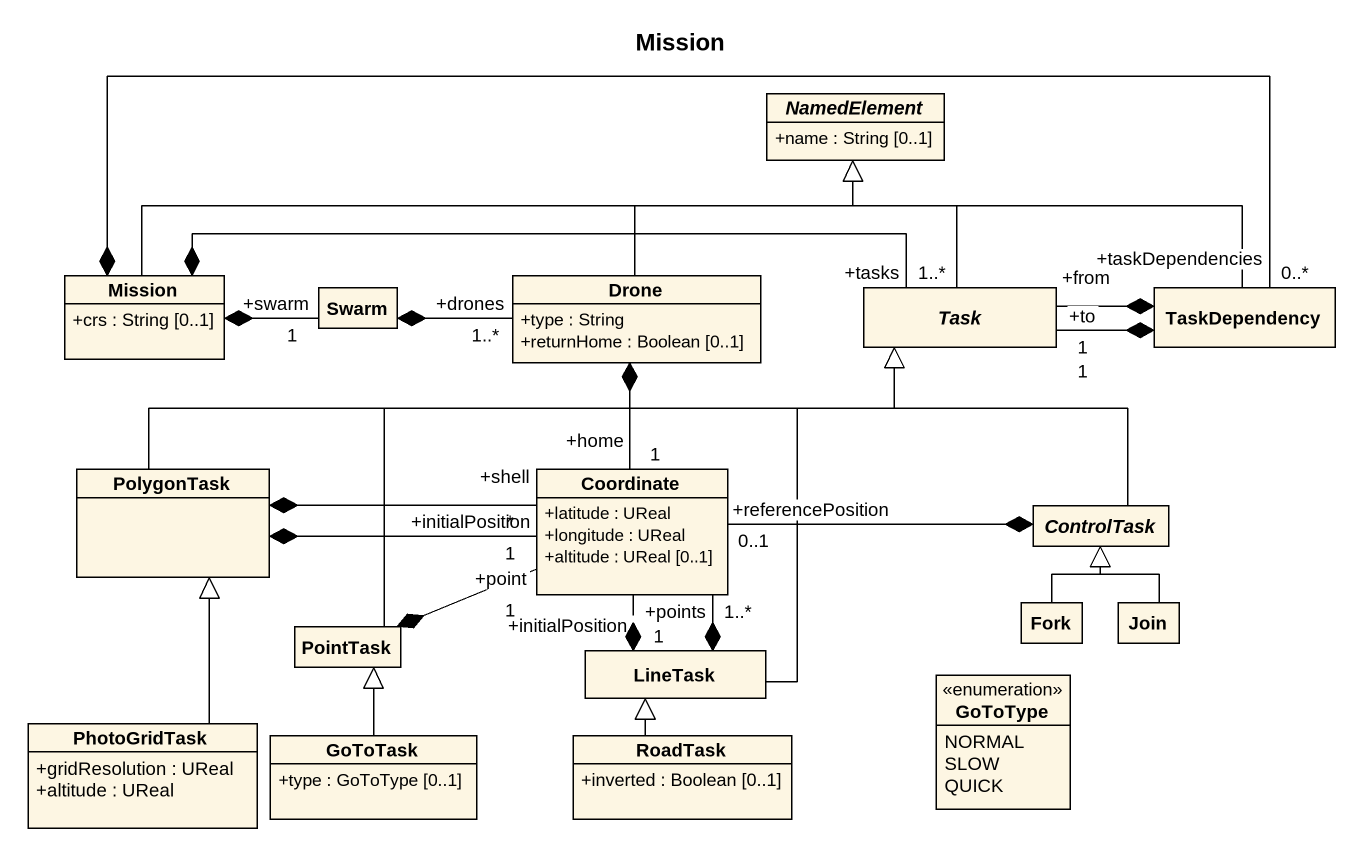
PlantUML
@startuml
title Mission
hide circle
hide empty members
skinparam classAttributeIconSize 0
abstract class NamedElement {
  +name : String [0..1]
}
class Mission {
  +crs : String [0..1]
}
class Swarm
class Drone {
  +type : String
  +returnHome : Boolean [0..1]
}
abstract class Task
class TaskDependency
class PolygonTask
class Coordinate {
  +latitude : UReal
  +longitude : UReal
  +altitude : UReal [0..1]
}
abstract class ControlTask
class PointTask
class "Fork" as Fork_
class Join
class LineTask
enum GoToType {
  NORMAL
  SLOW
  QUICK
}
class PhotoGridTask {
  +gridResolution : UReal
  +altitude : UReal
}
class GoToTask {
  +type : GoToType [0..1]
}
class RoadTask {
  +inverted : Boolean [0..1]
}
Mission -right-|> NamedElement
Mission *-right- "+swarm\n1" Swarm
Mission *-right- "+tasks\n1..*" Task
Mission *-right- "+taskDependencies\n0..*" TaskDependency
Swarm *-right- "+drones\n1..*" Drone
Drone -up-|> NamedElement
Drone *-- "+home\n1" Coordinate
Task -up-|> NamedElement
TaskDependency -left-|> NamedElement
TaskDependency *-left- "+from\n1" Task
TaskDependency *-left- "+to\n1" Task
PolygonTask -right-|> Task
PolygonTask *-right- "+shell\n*" Coordinate
PolygonTask *-right- "+initialPosition\n1" Coordinate
ControlTask -up-|> Task
ControlTask *-left- "+referencePosition\n0..1" Coordinate
PointTask -right-|> Task
PointTask *-right- "+point\n1" Coordinate
Fork_ -up-|> ControlTask
Join -up-|> ControlTask
LineTask -up-|> Task
LineTask *-up- "+points\n1..*" Coordinate
LineTask *-up- "+initialPosition\n1" Coordinate
PhotoGridTask -up-|> PolygonTask
GoToTask -up-|> PointTask
RoadTask -up-|> LineTask
@enduml
